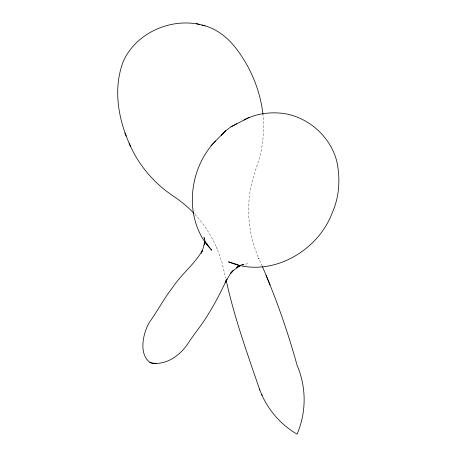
<?xml version="1.0" encoding="UTF-8"?>
<svg xmlns="http://www.w3.org/2000/svg" width="457" height="457" viewBox="0 0 457 457"><rect width="100%" height="100%" fill="white"/><g stroke="black" fill="none" stroke-linecap="round" stroke-linejoin="round"><path stroke-width="0.34" stroke-dasharray="2.29 1.71" d="M242.164 265.066L244.084 264.437M241.553 264.934L248.077 263.655M241.644 265.02L244.261 264.911L241.41 264.74M195.019 214.533C204.268 224.41 211.637 235.989 217.058 248.38L216.721 247.591L221.919 262.181L225.701 278.193M262.192 266.14L258.691 258.154L259.028 258.948C249.608 237.771 246.432 213.893 250.15 191.009C251.858 179.698 256.086 169.039 259.45 158.168C263.215 143.824 264.392 128.868 262.929 114.107M204.936 239.759L203.531 236.503L204.65 239.702M204.856 240.222L204.325 236.703L204.536 240.131"/><path stroke-width="0.69" d="M204.576 240.816L204.33 244.929L204.525 243.535M204.719 242.147L204.913 240.753M204.782 241.347L202.925 248.956L201.166 253.189L202.571 250.299M202.531 250.31C194.591 264.209 181.349 274.166 172.563 287.556C163.972 298.478 157.602 310.897 149.542 322.134C143.092 332.713 138.111 354.701 150.559 362.744M215.607 140.979C187.781 169.393 183.051 220.571 211.677 250.202L210.826 249.059M221.165 135.363L225.787 130.668L231.036 126.783L236.875 123.744M210.803 145.857L225.787 130.668M243.935 120.088C256.103 113.41 270.675 111.668 284.323 113.565L286.059 113.884C309.995 118.529 330.337 137.237 336.666 160.83C340.522 178.002 339.5 196.704 332.228 212.825C317.729 251.63 271.047 278.164 230.996 262.821L228.38 261.844L237.977 264.706L235.709 264.403L237.846 264.529M231.036 126.783L249.145 117.375M240.251 265.694L236.577 267.425L240.976 265.14L233.55 270.315L230.288 273.503L233.007 270.75L230.002 274.383L225.215 282.512L226.923 279.016C221.559 290.646 215.738 302.077 209.015 312.982C202.719 323.99 194.311 333.616 187.501 344.218C179.47 356.1 164.577 366.508 149.719 362.487M237.754 265.683L239.697 265.3M156.608 363.538L152.324 363.275L150.639 362.761M199.343 24.381C169.935 18.12 136.106 33.155 123.453 61.027C111.274 92.108 119.928 127.926 135.563 156.185C144.932 172.118 157.893 185.85 173.294 196.076C180.806 201.131 187.896 206.872 194.054 213.522M201.828 25.009C216.378 28.151 228.471 38.028 237.126 49.824C251.144 68.499 260.233 90.897 262.929 114.107M196.481 23.673L205.107 25.821M206.57 243.347L209.974 247.917M205.719 242.204L206.907 244.312M261.707 394.585C268.956 411.049 281.501 425.084 297.033 434.15C306.533 412.465 306.458 386.959 297.061 365.257C287.83 331.673 276.239 298.741 262.461 266.757M270.047 284.997L266.117 275.405M226.158 280.152C234.35 317.666 247.397 353.832 259.816 390.044M124.921 132.987L126.189 136.003M129.165 143.344L130.422 146.32M259.422 389.107L262.095 395.505M205.033 241.702L205.284 243.038L205.073 241.627"/></g></svg>
